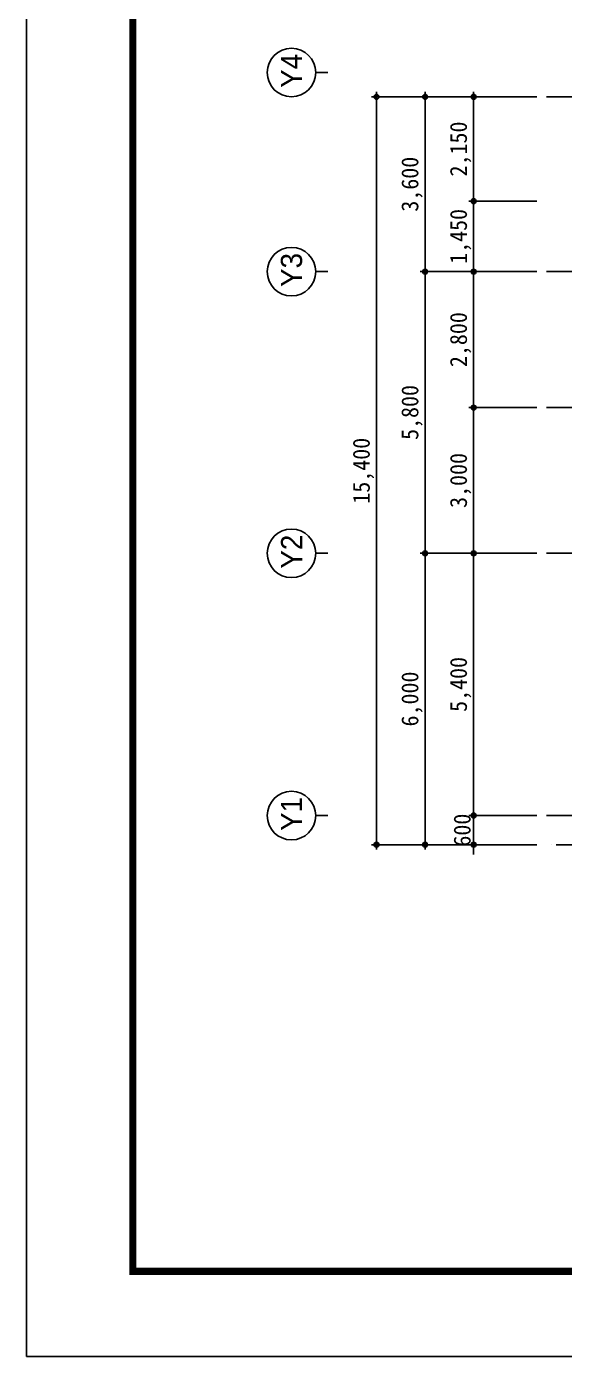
# Model space of a CAD drawing. Header units: millimetres. Extents: x 315000 to 378000, y 0 to 44550.
# Drawn here: x 315000 to 326070, y 0 to 27381 of the extents above; entities that cross this region are included whole.
import ezdxf
from ezdxf.enums import TextEntityAlignment as Align

# ---------------------------------------------------------------- set-up
doc = ezdxf.new("R2010")
doc.units = ezdxf.units.MM
doc.header["$LTSCALE"] = 100
doc.linetypes.add('CEN', pattern=[62, 60, -1, 0, -1])
for name, color, linetype in [('CEN', 1, 'CEN'), ('DIM', 7, 'Continuous'), ('FOR', 4, 'Continuous'), ('ZC301', 7, 'Continuous')]:
    doc.layers.add(name, color=color, linetype=linetype)
doc.styles.add('buble', font='')
doc.styles.add('돋움', font='')
doc.styles.get('buble').set_extended_font_data('HY울릉도L')
doc.styles.get('돋움').set_extended_font_data('DotumChe')
doc.dimstyles.new('ISO-25', dxfattribs={"dimtxt": 2.5, "dimasz": 2.5, "dimexe": 1.25, "dimexo": 0.625, "dimtad": 1, "dimtxsty": 'STANDARD', "dimcen": 2.5, "dimadec": 0, "dimazin": 0, "dimtfac": 1, "dimtmove": 0, "dimatfit": 3, "dimfxl": 1, "dimarcsym": 0})

# ---------------------------------------------------------------- blocks, each defined once
blk = doc.blocks.new('Z_DOT')
at = {"layer": 'DIM', "color": 0}
for p, q in [((-1, 0), (1, 0)), ((0, -1), (0, 1))]:
    blk.add_line(p, q, dxfattribs=at)
for radius in [0.5, 0.25]:
    blk.add_circle((0, 0), radius, dxfattribs=at)
blk = doc.blocks.new('*D2')
at = {"layer": 'Defpoints', "color": 0, "transparency": 16777216}
for p in [(325702, 16536), (323202, 10536), (325702, 10536)]:
    blk.add_point(p, dxfattribs=at)
at = {"layer": 'DIM', "color": 6, "lineweight": -2, "transparency": 16777216}
for p, q in [((325502, 16536), (323202, 16536)), ((323202, 16436), (323202, 10636)), ((325502, 10536), (323202, 10536))]:
    blk.add_line(p, q, dxfattribs=at)
at = {"layer": 'DIM', "color": 6, "lineweight": -2, "transparency": 16777216, "xscale": 100, "yscale": 100, "zscale": 100}
for p, rotation in [((323202, 16536), 90), ((323202, 10536), 270)]:
    blk.add_blockref('Z_DOT', p, dxfattribs=dict(at, rotation=rotation))
at = {"layer": 'DIM', "color": 0, "transparency": 16777216, "insert": (322934, 13536), "char_height": 350, "attachment_point": 5, "rotation": 90, "style": '돋움'}
blk.add_mtext('6,000', dxfattribs=at)
blk = doc.blocks.new('*D3')
at = {"layer": 'Defpoints', "color": 0, "transparency": 16777216}
for p in [(325702, 22336), (323202, 16536), (325702, 16536)]:
    blk.add_point(p, dxfattribs=at)
at = {"layer": 'DIM', "color": 6, "lineweight": -2, "transparency": 16777216}
for p, q in [((325502, 22336), (323202, 22336)), ((323202, 22236), (323202, 16636)), ((325502, 16536), (323202, 16536))]:
    blk.add_line(p, q, dxfattribs=at)
at = {"layer": 'DIM', "color": 6, "lineweight": -2, "transparency": 16777216, "xscale": 100, "yscale": 100, "zscale": 100}
for p, rotation in [((323202, 22336), 90), ((323202, 16536), 270)]:
    blk.add_blockref('Z_DOT', p, dxfattribs=dict(at, rotation=rotation))
at = {"layer": 'DIM', "color": 0, "transparency": 16777216, "insert": (322934, 19436), "char_height": 350, "attachment_point": 5, "rotation": 90, "style": '돋움'}
blk.add_mtext('5,800', dxfattribs=at)
blk = doc.blocks.new('*D4')
at = {"layer": 'Defpoints', "color": 0, "transparency": 16777216}
for p in [(325702, 25936), (322202, 10536), (325702, 10536)]:
    blk.add_point(p, dxfattribs=at)
at = {"layer": 'DIM', "color": 6, "lineweight": -2, "transparency": 16777216}
for p, q in [((325502, 25936), (322202, 25936)), ((322202, 25836), (322202, 10636)), ((325502, 10536), (322202, 10536))]:
    blk.add_line(p, q, dxfattribs=at)
at = {"layer": 'DIM', "color": 6, "lineweight": -2, "transparency": 16777216, "xscale": 100, "yscale": 100, "zscale": 100}
for p, rotation in [((322202, 25936), 90), ((322202, 10536), 270)]:
    blk.add_blockref('Z_DOT', p, dxfattribs=dict(at, rotation=rotation))
at = {"layer": 'DIM', "color": 0, "transparency": 16777216, "insert": (321934, 18236), "char_height": 350, "attachment_point": 5, "rotation": 90, "style": '돋움'}
blk.add_mtext('15,400', dxfattribs=at)
blk = doc.blocks.new('*D5')
at = {"layer": 'Defpoints', "color": 0, "transparency": 16777216}
for p in [(325702, 25936), (323202, 22336), (325702, 22336)]:
    blk.add_point(p, dxfattribs=at)
at = {"layer": 'DIM', "color": 6, "lineweight": -2, "transparency": 16777216}
for p, q in [((325502, 25936), (323202, 25936)), ((323202, 25836), (323202, 22436)), ((325502, 22336), (323202, 22336))]:
    blk.add_line(p, q, dxfattribs=at)
at = {"layer": 'DIM', "color": 6, "lineweight": -2, "transparency": 16777216, "xscale": 100, "yscale": 100, "zscale": 100}
for p, rotation in [((323202, 25936), 90), ((323202, 22336), 270)]:
    blk.add_blockref('Z_DOT', p, dxfattribs=dict(at, rotation=rotation))
at = {"layer": 'DIM', "color": 0, "transparency": 16777216, "insert": (322934, 24136), "char_height": 350, "attachment_point": 5, "rotation": 90, "style": '돋움'}
blk.add_mtext('3,600', dxfattribs=at)
blk = doc.blocks.new('*D22')
at = {"layer": 'Defpoints', "color": 0, "transparency": 16777216}
for p in [(325702, 19536), (324202, 16536), (325702, 16536)]:
    blk.add_point(p, dxfattribs=at)
at = {"layer": 'DIM', "color": 6, "lineweight": -2, "transparency": 16777216}
for p, q in [((325502, 19536), (324202, 19536)), ((324202, 19436), (324202, 16636)), ((325502, 16536), (324202, 16536))]:
    blk.add_line(p, q, dxfattribs=at)
at = {"layer": 'DIM', "color": 6, "lineweight": -2, "transparency": 16777216, "xscale": 100, "yscale": 100, "zscale": 100}
for p, rotation in [((324202, 19536), 90), ((324202, 16536), 270)]:
    blk.add_blockref('Z_DOT', p, dxfattribs=dict(at, rotation=rotation))
at = {"layer": 'DIM', "color": 0, "transparency": 16777216, "insert": (323934, 18036), "char_height": 350, "attachment_point": 5, "rotation": 90, "style": '돋움'}
blk.add_mtext('3,000', dxfattribs=at)
blk = doc.blocks.new('*D23')
at = {"layer": 'Defpoints', "color": 0, "transparency": 16777216}
for p in [(325702, 22336), (324202, 19536), (325702, 19536)]:
    blk.add_point(p, dxfattribs=at)
at = {"layer": 'DIM', "color": 6, "lineweight": -2, "transparency": 16777216}
for p, q in [((325502, 22336), (324202, 22336)), ((324202, 22236), (324202, 19636)), ((325502, 19536), (324202, 19536))]:
    blk.add_line(p, q, dxfattribs=at)
at = {"layer": 'DIM', "color": 6, "lineweight": -2, "transparency": 16777216, "xscale": 100, "yscale": 100, "zscale": 100}
for p, rotation in [((324202, 22336), 90), ((324202, 19536), 270)]:
    blk.add_blockref('Z_DOT', p, dxfattribs=dict(at, rotation=rotation))
at = {"layer": 'DIM', "color": 0, "transparency": 16777216, "insert": (323934, 20936), "char_height": 350, "attachment_point": 5, "rotation": 90, "style": '돋움'}
blk.add_mtext('2,800', dxfattribs=at)
blk = doc.blocks.new('*D25')
at = {"layer": 'Defpoints', "color": 0, "transparency": 16777216}
for p in [(325702, 11136), (324202, 10536), (325702, 10536)]:
    blk.add_point(p, dxfattribs=at)
at = {"layer": 'DIM', "color": 6, "lineweight": -2, "transparency": 16777216}
for p, q in [((324202, 11236), (324202, 11336)), ((325502, 11136), (324202, 11136)), ((324202, 11136), (324202, 10536)), ((325502, 10536), (324202, 10536)), ((324202, 10436), (324202, 10336))]:
    blk.add_line(p, q, dxfattribs=at)
at = {"layer": 'DIM', "color": 6, "lineweight": -2, "transparency": 16777216, "xscale": 100, "yscale": 100, "zscale": 100}
for p, rotation in [((324202, 11136), 270), ((324202, 10536), 89.99999999999999)]:
    blk.add_blockref('Z_DOT', p, dxfattribs=dict(at, rotation=rotation))
at = {"layer": 'DIM', "color": 0, "transparency": 16777216, "insert": (323967, 10836), "char_height": 350, "attachment_point": 5, "rotation": 90, "style": '돋움'}
blk.add_mtext('600', dxfattribs=at)
blk = doc.blocks.new('*D26')
at = {"layer": 'Defpoints', "color": 0, "transparency": 16777216}
for p in [(325702, 16536), (324202, 11136), (325702, 11136)]:
    blk.add_point(p, dxfattribs=at)
at = {"layer": 'DIM', "color": 6, "lineweight": -2, "transparency": 16777216}
for p, q in [((325502, 16536), (324202, 16536)), ((324202, 16436), (324202, 11236)), ((325502, 11136), (324202, 11136))]:
    blk.add_line(p, q, dxfattribs=at)
at = {"layer": 'DIM', "color": 6, "lineweight": -2, "transparency": 16777216, "xscale": 100, "yscale": 100, "zscale": 100}
for p, rotation in [((324202, 16536), 90), ((324202, 11136), 270)]:
    blk.add_blockref('Z_DOT', p, dxfattribs=dict(at, rotation=rotation))
at = {"layer": 'DIM', "color": 0, "transparency": 16777216, "insert": (323934, 13836), "char_height": 350, "attachment_point": 5, "rotation": 90, "style": '돋움'}
blk.add_mtext('5,400', dxfattribs=at)
blk = doc.blocks.new('A$C0DB842BB')
at = {"layer": 'FOR', "color": 1}
blk.add_lwpolyline([(63000, 0), (63000, 44550), (0, 44550), (0, 0)], close=True, dxfattribs=at)
at = {"layer": 'FOR', "color": 7, "const_width": 150}
blk.add_lwpolyline([(61688, 43250), (2187, 43250), (2187, 1750), (61688, 1750)], close=True, dxfattribs=at)
blk = doc.blocks.new('*D133')
at = {"layer": 'Defpoints', "color": 0, "transparency": 16777216}
for p in [(324202, 23786), (325702, 23786), (325702, 22336)]:
    blk.add_point(p, dxfattribs=at)
at = {"layer": 'DIM', "color": 6, "lineweight": -2, "transparency": 16777216}
for p, q in [((325502, 23786), (324202, 23786)), ((324202, 22436), (324202, 23686)), ((325502, 22336), (324202, 22336))]:
    blk.add_line(p, q, dxfattribs=at)
at = {"layer": 'DIM', "color": 6, "lineweight": -2, "transparency": 16777216, "xscale": 100, "yscale": 100, "zscale": 100}
for p, rotation in [((324202, 23786), 90), ((324202, 22336), 270)]:
    blk.add_blockref('Z_DOT', p, dxfattribs=dict(at, rotation=rotation))
at = {"layer": 'DIM', "color": 0, "transparency": 16777216, "insert": (323934, 23061), "char_height": 350, "attachment_point": 5, "rotation": 90, "style": '돋움'}
blk.add_mtext('1,450', dxfattribs=at)
blk = doc.blocks.new('*D134')
at = {"layer": 'Defpoints', "color": 0, "transparency": 16777216}
for p in [(324202, 25936), (325702, 25936), (325702, 23786)]:
    blk.add_point(p, dxfattribs=at)
at = {"layer": 'DIM', "color": 6, "lineweight": -2, "transparency": 16777216}
for p, q in [((325502, 25936), (324202, 25936)), ((324202, 23886), (324202, 25836)), ((325502, 23786), (324202, 23786))]:
    blk.add_line(p, q, dxfattribs=at)
at = {"layer": 'DIM', "color": 6, "lineweight": -2, "transparency": 16777216, "xscale": 100, "yscale": 100, "zscale": 100}
for p, rotation in [((324202, 25936), 90), ((324202, 23786), 270)]:
    blk.add_blockref('Z_DOT', p, dxfattribs=dict(at, rotation=rotation))
at = {"layer": 'DIM', "color": 0, "transparency": 16777216, "insert": (323934, 24861), "char_height": 350, "attachment_point": 5, "rotation": 90, "style": '돋움'}
blk.add_mtext('2,150', dxfattribs=at)

msp = doc.modelspace()

# ---------------------------------------------------------------- linework, layer by layer
at = {"layer": 'CEN'}
for p, q in [((325702.3, 25935.8), (335802.3, 25935.8)), ((325702.3, 22335.8), (356702.3, 22335.8)), ((325702.3, 19535.8), (335502.3, 19535.8)), ((354702.3, 16535.8), (325702.3, 16535.8)), ((325702.3, 11135.8), (354702.3, 11135.8)), ((356702.3, 10535.8), (325702.3, 10535.8))]:
    msp.add_line(p, q, dxfattribs=at)
at = {"layer": 'DIM', "color": 6}
for p, q in [((321202.3, 26435.8), (320952.3, 26435.8)), ((321202.3, 22335.8), (320952.3, 22335.8)), ((321202.3, 16535.8), (320952.3, 16535.8)), ((321202.3, 11135.8), (320952.3, 11135.8))]:
    msp.add_line(p, q, dxfattribs=at)
for centre in [(320452.3, 26435.8), (320452.3, 22335.8), (320452.3, 16535.8), (320452.3, 11135.8)]:
    msp.add_circle(centre, 500, dxfattribs=at)

# ---------------------------------------------------------------- block references
at = {"layer": 'ZC301'}
msp.add_blockref('A$C0DB842BB', (315000, 0), dxfattribs=at)

# ---------------------------------------------------------------- texts
at = {"layer": 'DIM', "color": 3, "style": 'buble'}
for s, p in [('Y4', (320452.3, 26470.1)), ('Y3', (320452.3, 22370.1)), ('Y2', (320452.3, 16570.1)), ('Y1', (320452.3, 11170.1))]:
    msp.add_text(s, height=437.5, rotation=90, dxfattribs=at).set_placement(p, align=Align.MIDDLE)

# ---------------------------------------------------------------- dimensions: what is measured, and where the dimension line sits
at = {"layer": 'DIM'}
for base, p1, p2, angle, picture, middle in [((322202.3, 10535.8), (325702.3, 25935.8), (325702.3, 10535.8), 270, '*D4', (321934, 18235.8)), ((323202.3, 22335.8), (325702.3, 25935.8), (325702.3, 22335.8), 270, '*D5', (322934, 24135.8)), ((324202.3, 25935.8), (325702.3, 23785.8), (325702.3, 25935.8), 90, '*D134', (323934, 24860.8)), ((324202.3, 23785.8), (325702.3, 22335.8), (325702.3, 23785.8), 90, '*D133', (323934, 23060.8)), ((323202.3, 16535.8), (325702.3, 22335.8), (325702.3, 16535.8), 270, '*D3', (322934, 19435.8)), ((324202.3, 19535.8), (325702.3, 22335.8), (325702.3, 19535.8), 270, '*D23', (323934, 20935.8)), ((324202.3, 16535.8), (325702.3, 19535.8), (325702.3, 16535.8), 270, '*D22', (323934, 18035.8)), ((323202.3, 10535.8), (325702.3, 16535.8), (325702.3, 10535.8), 270, '*D2', (322934, 13535.8)), ((324202.3, 11135.8), (325702.3, 16535.8), (325702.3, 11135.8), 270, '*D26', (323934, 13835.8)), ((324202.3, 10535.8), (325702.3, 11135.8), (325702.3, 10535.8), 270, '*D25', (323967, 10835.8))]:
    dim = msp.add_linear_dim(base=base, p1=p1, p2=p2, angle=angle, dimstyle='ISO-25', override={"dimscale": 100, "dimtxt": 3.5, "dimasz": 1, "dimexe": 0, "dimexo": 2, "dimgap": 0.6, "dimdec": 0, "dimlunit": 6, "dimtxsty": '돋움', "dimblk1": 'Z_DOT', "dimblk2": 'Z_DOT', "dimsah": 1, "dimclrd": 6, "dimclre": 6, "dimtix": 1}, dxfattribs=at)
    dim.commit()
    dim.dimension.update_dxf_attribs({"geometry": picture, "text_midpoint": middle})

doc.saveas('drawing.dxf')
